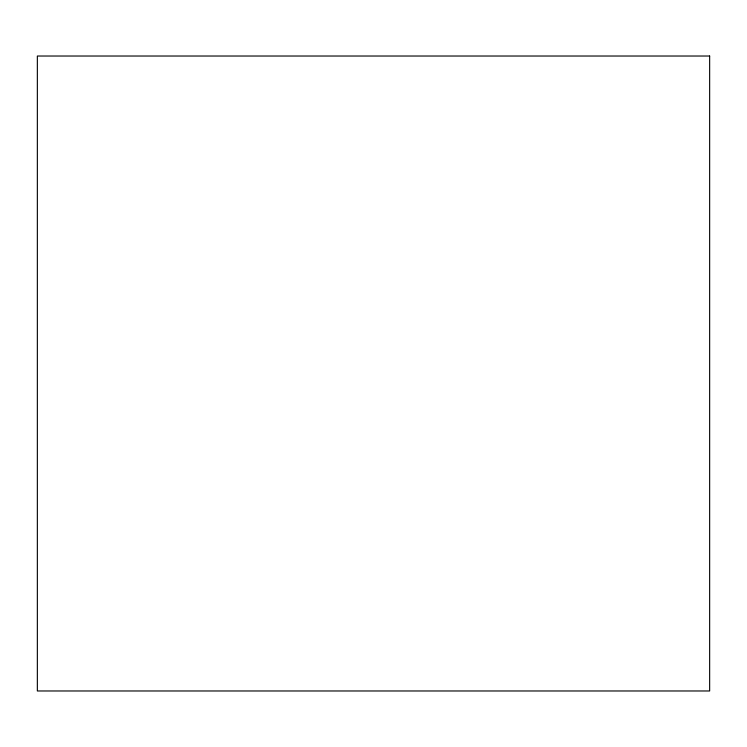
<?xml version="1.0" encoding="UTF-8"?>
<svg xmlns="http://www.w3.org/2000/svg" width="747" height="747" viewBox="0 0 747 747"><rect width="100%" height="100%" fill="white"/><g stroke="black" fill="none" stroke-linecap="round" stroke-linejoin="round"><path stroke-width="1.12" d="M709.65 56.025L37.35 56.025L37.35 690.975L709.65 690.975L709.65 56.025"/></g></svg>
